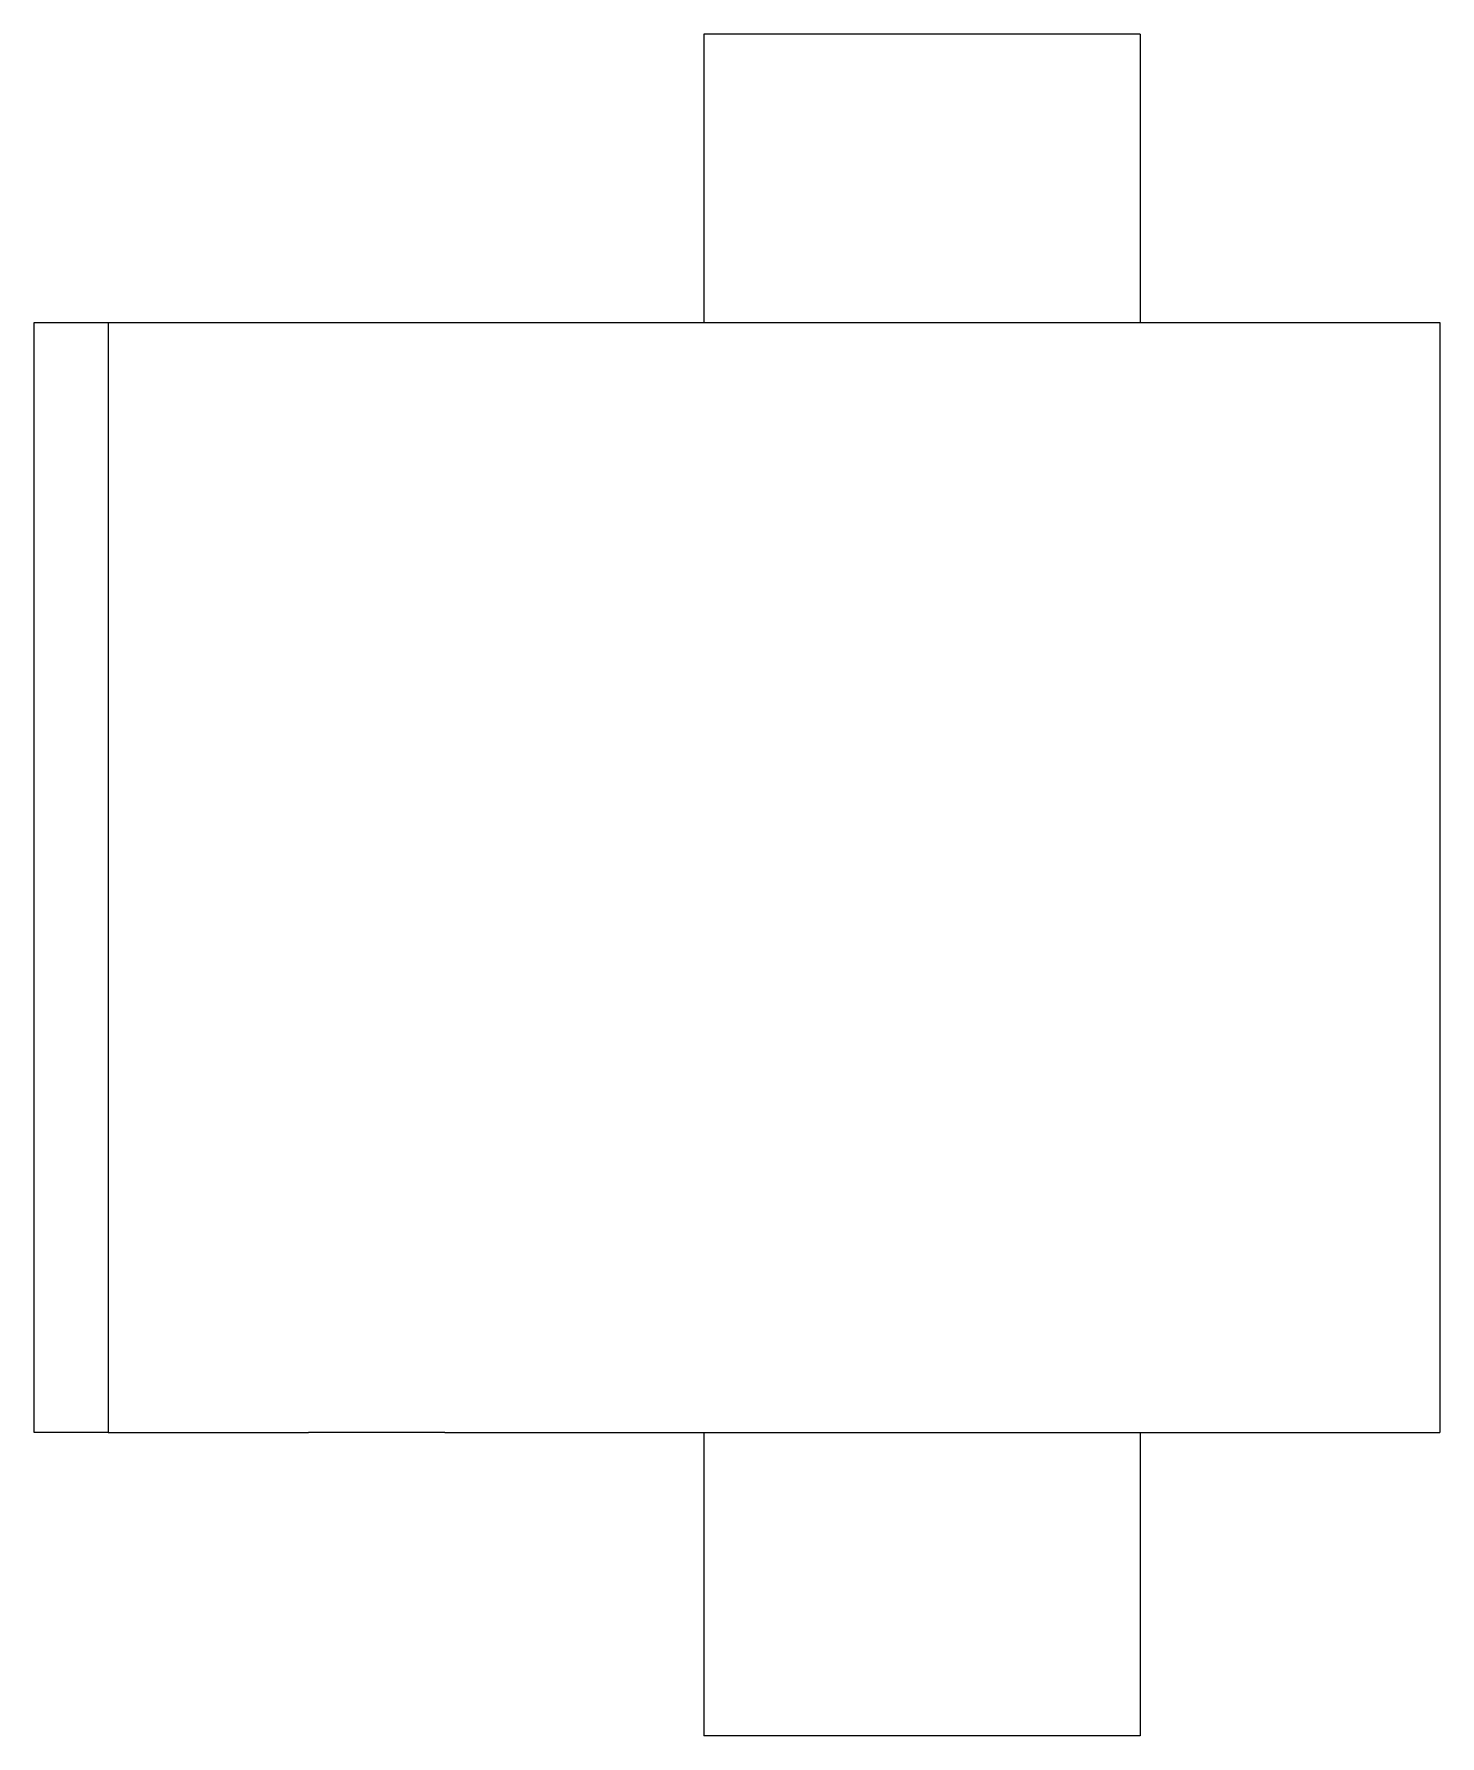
# Model space of a CAD drawing. Header units: metres. Extents: x -19 to 0, y 0 to 23.
import ezdxf

# ---------------------------------------------------------------- set-up
doc = ezdxf.new("R2010")
doc.units = ezdxf.units.M

msp = doc.modelspace()

# ---------------------------------------------------------------- linework, layer by layer
for points in [[(-9.95, 23), (-9.95, 22.922), (-9.95, 22.844), (-9.95, 22.766), (-9.95, 22.688), (-9.95, 22.61), (-9.95, 22.532), (-9.95, 22.454), (-9.95, 22.376), (-9.95, 22.298), (-9.95, 22.22), (-9.95, 22.142), (-9.95, 22.064), (-9.95, 21.986), (-9.95, 21.908), (-9.95, 21.83), (-9.95, 21.752), (-9.95, 21.674), (-9.95, 21.596), (-9.95, 21.518), (-9.95, 21.44), (-9.95, 21.362), (-9.95, 21.284), (-9.95, 21.206), (-9.95, 21.128), (-9.95, 21.05), (-9.95, 20.972), (-9.95, 20.894), (-9.95, 20.816), (-9.95, 20.738), (-9.95, 20.66), (-9.95, 20.582), (-9.95, 20.504), (-9.95, 20.426), (-9.95, 20.348), (-9.95, 20.27), (-9.95, 20.192), (-9.95, 20.114), (-9.95, 20.036), (-9.95, 19.958), (-9.95, 19.88), (-9.95, 19.802), (-9.95, 19.724), (-9.95, 19.646), (-9.95, 19.568), (-9.95, 19.49), (-9.95, 19.412), (-9.95, 19.334), (-9.95, 19.256), (-9.95, 19.178), (-9.95, 19.1)], [(-7, 23), (-7.092, 23), (-7.185, 23), (-7.277, 23), (-7.369, 23), (-7.461, 23), (-7.552, 23), (-7.643, 23), (-7.733, 23), (-7.822, 23), (-7.911, 23), (-7.999, 23), (-8.084, 23), (-8.17, 23), (-8.256, 23), (-8.338, 23), (-8.419, 23), (-8.5, 23), (-8.58, 23), (-8.656, 23), (-8.731, 23), (-8.807, 23), (-8.879, 23), (-8.948, 23), (-9.017, 23), (-9.086, 23), (-9.148, 23), (-9.209, 23), (-9.271, 23), (-9.329, 23), (-9.383, 23), (-9.437, 23), (-9.49, 23), (-9.536, 23), (-9.581, 23), (-9.626, 23), (-9.668, 23), (-9.703, 23), (-9.739, 23), (-9.774, 23), (-9.803, 23), (-9.828, 23), (-9.854, 23), (-9.878, 23), (-9.894, 23), (-9.909, 23), (-9.925, 23), (-9.934, 23), (-9.94, 23), (-9.945, 23), (-9.95, 23)], [(-4.05, 23), (-4.055, 23), (-4.06, 23), (-4.066, 23), (-4.075, 23), (-4.091, 23), (-4.106, 23), (-4.122, 23), (-4.146, 23), (-4.172, 23), (-4.197, 23), (-4.226, 23), (-4.261, 23), (-4.297, 23), (-4.332, 23), (-4.374, 23), (-4.419, 23), (-4.464, 23), (-4.51, 23), (-4.563, 23), (-4.617, 23), (-4.671, 23), (-4.729, 23), (-4.791, 23), (-4.852, 23), (-4.914, 23), (-4.983, 23), (-5.052, 23), (-5.121, 23), (-5.193, 23), (-5.269, 23), (-5.344, 23), (-5.42, 23), (-5.5, 23), (-5.581, 23), (-5.662, 23), (-5.744, 23), (-5.83, 23), (-5.916, 23), (-6.001, 23), (-6.089, 23), (-6.178, 23), (-6.267, 23), (-6.357, 23), (-6.448, 23), (-6.539, 23), (-6.631, 23), (-6.723, 23), (-6.815, 23), (-6.908, 23), (-7, 23)], [(-4.05, 23), (-4.05, 22.922), (-4.05, 22.844), (-4.05, 22.766), (-4.05, 22.688), (-4.05, 22.61), (-4.05, 22.532), (-4.05, 22.454), (-4.05, 22.376), (-4.05, 22.298), (-4.05, 22.22), (-4.05, 22.142), (-4.05, 22.064), (-4.05, 21.986), (-4.05, 21.908), (-4.05, 21.83), (-4.05, 21.752), (-4.05, 21.674), (-4.05, 21.596), (-4.05, 21.518), (-4.05, 21.44), (-4.05, 21.362), (-4.05, 21.284), (-4.05, 21.206), (-4.05, 21.128), (-4.05, 21.05), (-4.05, 20.972), (-4.05, 20.894), (-4.05, 20.816), (-4.05, 20.738), (-4.05, 20.66), (-4.05, 20.582), (-4.05, 20.504), (-4.05, 20.426), (-4.05, 20.348), (-4.05, 20.27), (-4.05, 20.192), (-4.05, 20.114), (-4.05, 20.036), (-4.05, 19.958), (-4.05, 19.88), (-4.05, 19.802), (-4.05, 19.724), (-4.05, 19.646), (-4.05, 19.568), (-4.05, 19.49), (-4.05, 19.412), (-4.05, 19.334), (-4.05, 19.256), (-4.05, 19.178), (-4.05, 19.1)], [(-19, 4.1), (-19, 4.4), (-19, 4.7), (-19, 5), (-19, 5.3), (-19, 5.6), (-19, 5.9), (-19, 6.2), (-19, 6.5), (-19, 6.8), (-19, 7.1), (-19, 7.4), (-19, 7.7), (-19, 8), (-19, 8.3), (-19, 8.6), (-19, 8.9), (-19, 9.2), (-19, 9.5), (-19, 9.8), (-19, 10.1), (-19, 10.4), (-19, 10.7), (-19, 11), (-19, 11.3), (-19, 11.6), (-19, 11.9), (-19, 12.2), (-19, 12.5), (-19, 12.8), (-19, 13.1), (-19, 13.4), (-19, 13.7), (-19, 14), (-19, 14.3), (-19, 14.6), (-19, 14.9), (-19, 15.2), (-19, 15.5), (-19, 15.8), (-19, 16.1), (-19, 16.4), (-19, 16.7), (-19, 17), (-19, 17.3), (-19, 17.6), (-19, 17.9), (-19, 18.2), (-19, 18.5), (-19, 18.8), (-19, 19.1)], [(-19, 19.1), (-18.98, 19.1), (-18.96, 19.1), (-18.94, 19.1), (-18.92, 19.1), (-18.9, 19.1), (-18.88, 19.1), (-18.86, 19.1), (-18.84, 19.1), (-18.82, 19.1), (-18.8, 19.1), (-18.78, 19.1), (-18.76, 19.1), (-18.74, 19.1), (-18.72, 19.1), (-18.7, 19.1), (-18.68, 19.1), (-18.66, 19.1), (-18.64, 19.1), (-18.62, 19.1), (-18.6, 19.1), (-18.58, 19.1), (-18.56, 19.1), (-18.54, 19.1), (-18.52, 19.1), (-18.5, 19.1), (-18.48, 19.1), (-18.46, 19.1), (-18.44, 19.1), (-18.42, 19.1), (-18.4, 19.1), (-18.38, 19.1), (-18.36, 19.1), (-18.34, 19.1), (-18.32, 19.1), (-18.3, 19.1), (-18.28, 19.1), (-18.26, 19.1), (-18.24, 19.1), (-18.22, 19.1), (-18.2, 19.1), (-18.18, 19.1), (-18.16, 19.1), (-18.14, 19.1), (-18.12, 19.1), (-18.1, 19.1), (-18.08, 19.1), (-18.06, 19.1), (-18.04, 19.1), (-18.02, 19.1), (-18, 19.1)], [(-18, 19.1), (-17.946, 19.1), (-17.892, 19.1), (-17.837, 19.1), (-17.783, 19.1), (-17.729, 19.1), (-17.675, 19.1), (-17.621, 19.1), (-17.567, 19.1), (-17.512, 19.1), (-17.458, 19.1), (-17.404, 19.1), (-17.35, 19.1), (-17.296, 19.1), (-17.242, 19.1), (-17.187, 19.1), (-17.133, 19.1), (-17.079, 19.1), (-17.025, 19.1), (-16.971, 19.1), (-16.917, 19.1), (-16.862, 19.1), (-16.808, 19.1), (-16.754, 19.1), (-16.7, 19.1), (-16.646, 19.1), (-16.592, 19.1), (-16.537, 19.1), (-16.483, 19.1), (-16.429, 19.1), (-16.375, 19.1), (-16.321, 19.1), (-16.267, 19.1), (-16.212, 19.1), (-16.158, 19.1), (-16.104, 19.1), (-16.05, 19.1), (-15.996, 19.1), (-15.942, 19.1), (-15.887, 19.1), (-15.833, 19.1), (-15.779, 19.1), (-15.725, 19.1), (-15.671, 19.1), (-15.617, 19.1), (-15.562, 19.1), (-15.508, 19.1), (-15.454, 19.1), (-15.4, 19.1), (-15.346, 19.1), (-15.292, 19.1)], [(-18, 19.1), (-18, 18.8), (-18, 18.5), (-18, 18.2), (-18, 17.9), (-18, 17.6), (-18, 17.3), (-18, 17), (-18, 16.7), (-18, 16.4), (-18, 16.1), (-18, 15.8), (-18, 15.5), (-18, 15.2), (-18, 14.9), (-18, 14.6), (-18, 14.3), (-18, 14), (-18, 13.7), (-18, 13.4), (-18, 13.1), (-18, 12.8), (-18, 12.5), (-18, 12.2), (-18, 11.9), (-18, 11.6), (-18, 11.3), (-18, 11), (-18, 10.7), (-18, 10.4), (-18, 10.1), (-18, 9.8), (-18, 9.5), (-18, 9.2), (-18, 8.9), (-18, 8.6), (-18, 8.3), (-18, 8), (-18, 7.7), (-18, 7.4), (-18, 7.1), (-18, 6.8), (-18, 6.5), (-18, 6.2), (-18, 5.9), (-18, 5.6), (-18, 5.3), (-18, 5), (-18, 4.7), (-18, 4.4), (-18, 4.1)], [(-15.292, 19.1), (-15.245, 19.1), (-15.198, 19.1), (-15.151, 19.1), (-15.105, 19.1), (-15.058, 19.1), (-15.012, 19.1), (-14.965, 19.1), (-14.919, 19.1), (-14.873, 19.1), (-14.828, 19.1), (-14.782, 19.1), (-14.737, 19.1), (-14.692, 19.1), (-14.647, 19.1), (-14.604, 19.1), (-14.56, 19.1), (-14.516, 19.1), (-14.473, 19.1), (-14.431, 19.1), (-14.389, 19.1), (-14.347, 19.1), (-14.306, 19.1), (-14.266, 19.1), (-14.226, 19.1), (-14.186, 19.1), (-14.148, 19.1), (-14.11, 19.1), (-14.072, 19.1), (-14.035, 19.1), (-14, 19.1), (-13.964, 19.1), (-13.929, 19.1), (-13.896, 19.1), (-13.863, 19.1), (-13.83, 19.1), (-13.798, 19.1), (-13.768, 19.1), (-13.738, 19.1), (-13.708, 19.1), (-13.681, 19.1), (-13.654, 19.1), (-13.627, 19.1), (-13.601, 19.1), (-13.577, 19.1), (-13.554, 19.1), (-13.53, 19.1), (-13.509, 19.1), (-13.489, 19.1), (-13.469, 19.1), (-13.449, 19.1)], [(-13.449, 19.1), (-13.266, 19.1), (-13.083, 19.1), (-12.9, 19.1), (-12.691, 19.1), (-12.446, 19.1), (-12.201, 19.1), (-11.956, 19.1), (-11.666, 19.1), (-11.368, 19.1), (-11.071, 19.1), (-10.761, 19.1), (-10.422, 19.1), (-10.083, 19.1), (-9.745, 19.1), (-9.385, 19.1), (-9.018, 19.1), (-8.651, 19.1), (-8.281, 19.1), (-7.9, 19.1), (-7.518, 19.1), (-7.137, 19.1), (-6.755, 19.1), (-6.374, 19.1), (-5.993, 19.1), (-5.611, 19.1), (-5.245, 19.1), (-4.878, 19.1), (-4.512, 19.1), (-4.158, 19.1), (-3.82, 19.1), (-3.483, 19.1), (-3.145, 19.1), (-2.844, 19.1), (-2.548, 19.1), (-2.252, 19.1), (-1.971, 19.1), (-1.729, 19.1), (-1.486, 19.1), (-1.243, 19.1), (-1.045, 19.1), (-0.865, 19.1), (-0.685, 19.1), (-0.514, 19.1), (-0.403, 19.1), (-0.292, 19.1), (-0.181, 19.1), (-0.112, 19.1), (-0.075, 19.1), (-0.037, 19.1), (0, 19.1)], [(0, 19.1), (0, 18.8), (0, 18.5), (0, 18.2), (0, 17.9), (0, 17.6), (0, 17.3), (0, 17), (0, 16.7), (0, 16.4), (0, 16.1), (0, 15.8), (0, 15.5), (0, 15.2), (0, 14.9), (0, 14.6), (0, 14.3), (0, 14), (0, 13.7), (0, 13.4), (0, 13.1), (0, 12.8), (0, 12.5), (0, 12.2), (0, 11.9), (0, 11.6), (0, 11.3), (0, 11), (0, 10.7), (0, 10.4), (0, 10.1), (0, 9.8), (0, 9.5), (0, 9.2), (0, 8.9), (0, 8.6), (0, 8.3), (0, 8), (0, 7.7), (0, 7.4), (0, 7.1), (0, 6.8), (0, 6.5), (0, 6.2), (0, 5.9), (0, 5.6), (0, 5.3), (0, 5), (0, 4.7), (0, 4.4), (0, 4.1)], [(-18, 4.1), (-18.02, 4.1), (-18.04, 4.1), (-18.06, 4.1), (-18.08, 4.1), (-18.1, 4.1), (-18.12, 4.1), (-18.14, 4.1), (-18.16, 4.1), (-18.18, 4.1), (-18.2, 4.1), (-18.22, 4.1), (-18.24, 4.1), (-18.26, 4.1), (-18.28, 4.1), (-18.3, 4.1), (-18.32, 4.1), (-18.34, 4.1), (-18.36, 4.1), (-18.38, 4.1), (-18.4, 4.1), (-18.42, 4.1), (-18.44, 4.1), (-18.46, 4.1), (-18.48, 4.1), (-18.5, 4.1), (-18.52, 4.1), (-18.54, 4.1), (-18.56, 4.1), (-18.58, 4.1), (-18.6, 4.1), (-18.62, 4.1), (-18.64, 4.1), (-18.66, 4.1), (-18.68, 4.1), (-18.7, 4.1), (-18.72, 4.1), (-18.74, 4.1), (-18.76, 4.1), (-18.78, 4.1), (-18.8, 4.1), (-18.82, 4.1), (-18.84, 4.1), (-18.86, 4.1), (-18.88, 4.1), (-18.9, 4.1), (-18.92, 4.1), (-18.94, 4.1), (-18.96, 4.1), (-18.98, 4.1), (-19, 4.1)], [(-18, 4.1), (-17.946, 4.1), (-17.892, 4.1), (-17.837, 4.1), (-17.783, 4.1), (-17.729, 4.1), (-17.675, 4.1), (-17.621, 4.1), (-17.567, 4.1), (-17.512, 4.1), (-17.458, 4.1), (-17.404, 4.1), (-17.35, 4.1), (-17.296, 4.1), (-17.242, 4.1), (-17.187, 4.1), (-17.133, 4.1), (-17.079, 4.1), (-17.025, 4.1), (-16.971, 4.1), (-16.917, 4.1), (-16.862, 4.1), (-16.808, 4.1), (-16.754, 4.1), (-16.7, 4.1), (-16.646, 4.1), (-16.592, 4.1), (-16.537, 4.1), (-16.483, 4.1), (-16.429, 4.1), (-16.375, 4.1), (-16.321, 4.1), (-16.267, 4.1), (-16.212, 4.1), (-16.158, 4.1), (-16.104, 4.1), (-16.05, 4.1), (-15.996, 4.1), (-15.942, 4.1), (-15.887, 4.1), (-15.833, 4.1), (-15.779, 4.1), (-15.725, 4.1), (-15.671, 4.1), (-15.617, 4.1), (-15.562, 4.1), (-15.508, 4.1), (-15.454, 4.1), (-15.4, 4.1), (-15.346, 4.1), (-15.292, 4.1)], [(-13.449, 4.1), (-13.469, 4.1), (-13.489, 4.1), (-13.509, 4.1), (-13.53, 4.1), (-13.554, 4.1), (-13.577, 4.1), (-13.601, 4.1), (-13.627, 4.1), (-13.654, 4.1), (-13.681, 4.1), (-13.708, 4.1), (-13.738, 4.1), (-13.768, 4.1), (-13.798, 4.1), (-13.83, 4.1), (-13.863, 4.1), (-13.896, 4.1), (-13.929, 4.1), (-13.964, 4.1), (-14, 4.1), (-14.035, 4.1), (-14.072, 4.1), (-14.11, 4.1), (-14.148, 4.1), (-14.186, 4.1), (-14.226, 4.1), (-14.266, 4.1), (-14.306, 4.1), (-14.347, 4.1), (-14.389, 4.1), (-14.431, 4.1), (-14.473, 4.1), (-14.516, 4.1), (-14.56, 4.1), (-14.604, 4.1), (-14.647, 4.1), (-14.692, 4.1), (-14.737, 4.1), (-14.782, 4.1), (-14.828, 4.1), (-14.873, 4.1), (-14.919, 4.1), (-14.965, 4.1), (-15.012, 4.1), (-15.058, 4.1), (-15.105, 4.1), (-15.151, 4.1), (-15.198, 4.1), (-15.245, 4.1), (-15.292, 4.1)], [(-13.449, 4.1), (-13.266, 4.1), (-13.083, 4.1), (-12.9, 4.1), (-12.691, 4.1), (-12.446, 4.1), (-12.201, 4.1), (-11.956, 4.1), (-11.666, 4.1), (-11.368, 4.1), (-11.071, 4.1), (-10.761, 4.1), (-10.422, 4.1), (-10.083, 4.1), (-9.745, 4.1), (-9.385, 4.1), (-9.018, 4.1), (-8.651, 4.1), (-8.281, 4.1), (-7.9, 4.1), (-7.518, 4.1), (-7.137, 4.1), (-6.755, 4.1), (-6.374, 4.1), (-5.993, 4.1), (-5.611, 4.1), (-5.245, 4.1), (-4.878, 4.1), (-4.512, 4.1), (-4.158, 4.1), (-3.82, 4.1), (-3.483, 4.1), (-3.145, 4.1), (-2.844, 4.1), (-2.548, 4.1), (-2.252, 4.1), (-1.971, 4.1), (-1.729, 4.1), (-1.486, 4.1), (-1.243, 4.1), (-1.045, 4.1), (-0.865, 4.1), (-0.685, 4.1), (-0.514, 4.1), (-0.403, 4.1), (-0.292, 4.1), (-0.181, 4.1), (-0.112, 4.1), (-0.075, 4.1), (-0.037, 4.1), (0, 4.1)], [(-9.95, 4.1), (-9.95, 4.018), (-9.95, 3.936), (-9.95, 3.854), (-9.95, 3.772), (-9.95, 3.69), (-9.95, 3.608), (-9.95, 3.526), (-9.95, 3.444), (-9.95, 3.362), (-9.95, 3.28), (-9.95, 3.198), (-9.95, 3.116), (-9.95, 3.034), (-9.95, 2.952), (-9.95, 2.87), (-9.95, 2.788), (-9.95, 2.706), (-9.95, 2.624), (-9.95, 2.542), (-9.95, 2.46), (-9.95, 2.378), (-9.95, 2.296), (-9.95, 2.214), (-9.95, 2.132), (-9.95, 2.05), (-9.95, 1.968), (-9.95, 1.886), (-9.95, 1.804), (-9.95, 1.722), (-9.95, 1.64), (-9.95, 1.558), (-9.95, 1.476), (-9.95, 1.394), (-9.95, 1.312), (-9.95, 1.23), (-9.95, 1.148), (-9.95, 1.066), (-9.95, 0.984), (-9.95, 0.902), (-9.95, 0.82), (-9.95, 0.738), (-9.95, 0.656), (-9.95, 0.574), (-9.95, 0.492), (-9.95, 0.41), (-9.95, 0.328), (-9.95, 0.246), (-9.95, 0.164), (-9.95, 0.082), (-9.95, 0)], [(-4.05, 4.1), (-4.05, 4.018), (-4.05, 3.936), (-4.05, 3.854), (-4.05, 3.772), (-4.05, 3.69), (-4.05, 3.608), (-4.05, 3.526), (-4.05, 3.444), (-4.05, 3.362), (-4.05, 3.28), (-4.05, 3.198), (-4.05, 3.116), (-4.05, 3.034), (-4.05, 2.952), (-4.05, 2.87), (-4.05, 2.788), (-4.05, 2.706), (-4.05, 2.624), (-4.05, 2.542), (-4.05, 2.46), (-4.05, 2.378), (-4.05, 2.296), (-4.05, 2.214), (-4.05, 2.132), (-4.05, 2.05), (-4.05, 1.968), (-4.05, 1.886), (-4.05, 1.804), (-4.05, 1.722), (-4.05, 1.64), (-4.05, 1.558), (-4.05, 1.476), (-4.05, 1.394), (-4.05, 1.312), (-4.05, 1.23), (-4.05, 1.148), (-4.05, 1.066), (-4.05, 0.984), (-4.05, 0.902), (-4.05, 0.82), (-4.05, 0.738), (-4.05, 0.656), (-4.05, 0.574), (-4.05, 0.492), (-4.05, 0.41), (-4.05, 0.328), (-4.05, 0.246), (-4.05, 0.164), (-4.05, 0.082), (-4.05, 0)], [(-7, 0), (-7.092, 0), (-7.185, 0), (-7.277, 0), (-7.369, 0), (-7.461, 0), (-7.552, 0), (-7.643, 0), (-7.733, 0), (-7.822, 0), (-7.911, 0), (-7.999, 0), (-8.084, 0), (-8.17, 0), (-8.256, 0), (-8.338, 0), (-8.419, 0), (-8.5, 0), (-8.58, 0), (-8.656, 0), (-8.731, 0), (-8.807, 0), (-8.879, 0), (-8.948, 0), (-9.017, 0), (-9.086, 0), (-9.148, 0), (-9.209, 0), (-9.271, 0), (-9.329, 0), (-9.383, 0), (-9.437, 0), (-9.49, 0), (-9.536, 0), (-9.581, 0), (-9.626, 0), (-9.668, 0), (-9.703, 0), (-9.739, 0), (-9.774, 0), (-9.803, 0), (-9.828, 0), (-9.854, 0), (-9.878, 0), (-9.894, 0), (-9.909, 0), (-9.925, 0), (-9.934, 0), (-9.94, 0), (-9.945, 0), (-9.95, 0)], [(-4.05, 0), (-4.055, 0), (-4.06, 0), (-4.066, 0), (-4.075, 0), (-4.091, 0), (-4.106, 0), (-4.122, 0), (-4.146, 0), (-4.172, 0), (-4.197, 0), (-4.226, 0), (-4.261, 0), (-4.297, 0), (-4.332, 0), (-4.374, 0), (-4.419, 0), (-4.464, 0), (-4.51, 0), (-4.563, 0), (-4.617, 0), (-4.671, 0), (-4.729, 0), (-4.791, 0), (-4.852, 0), (-4.914, 0), (-4.983, 0), (-5.052, 0), (-5.121, 0), (-5.193, 0), (-5.269, 0), (-5.344, 0), (-5.42, 0), (-5.5, 0), (-5.581, 0), (-5.662, 0), (-5.744, 0), (-5.83, 0), (-5.916, 0), (-6.001, 0), (-6.089, 0), (-6.178, 0), (-6.267, 0), (-6.357, 0), (-6.448, 0), (-6.539, 0), (-6.631, 0), (-6.723, 0), (-6.815, 0), (-6.908, 0), (-7, 0)]]:
    msp.add_lwpolyline(points)

doc.saveas('drawing.dxf')
